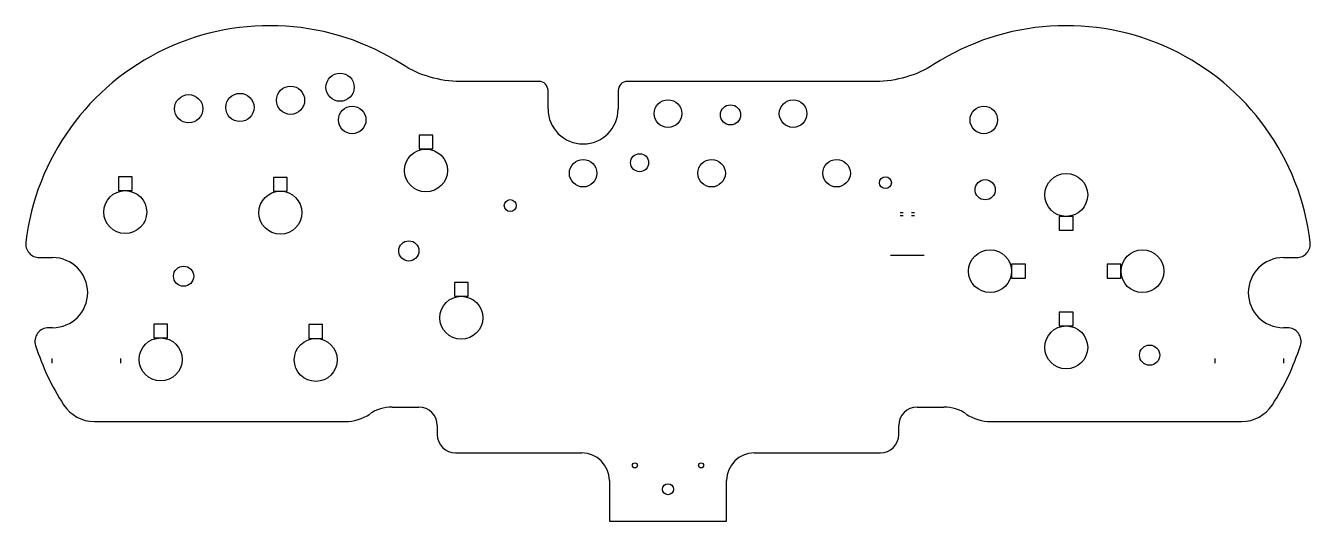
# Model space of a CAD drawing. Header units: millimetres. Extents: x -70 to 70, y -46 to 8.
import ezdxf

# ---------------------------------------------------------------- set-up
doc = ezdxf.new("R2010")
doc.units = ezdxf.units.MM
doc.layers.get('0').update_dxf_attribs({"linetype": 'CONTINUOUS'})

msp = doc.modelspace()

# ---------------------------------------------------------------- linework, layer by layer
for p, q in [((-14.07, 2.15), (-22.65, 2.15)), ((22.65, 2.15), (-4.43, 2.15)), ((-13.07, -0.85), (-13.07, 1.15)), ((-5.43, 1.15), (-5.43, -0.85)), ((25.29, -12.15), (25.61, -12.15)), ((25.61, -12.5), (25.29, -12.5)), ((26.54, -12.15), (26.86, -12.15)), ((26.86, -12.5), (26.54, -12.5)), ((24.25, -16.78), (27.9, -16.78)), ((-68.49, -17.06), (-67.05, -17.06)), ((67.05, -17.06), (68.49, -17.06)), ((-67.05, -24.7), (-67.48, -24.7)), ((67.48, -24.7), (67.05, -24.7)), ((-67.12, -28.56), (-67.12, -28.06)), ((-59.62, -28.56), (-59.62, -28.06)), ((59.62, -28.56), (59.62, -28.06)), ((67.12, -28.56), (67.12, -28.06)), ((-30.07, -33.36), (-27.14, -33.36)), ((27.14, -33.36), (30.07, -33.36)), ((-62.5, -34.93), (-35.16, -34.93)), ((35.16, -34.93), (62.5, -34.93)), ((-25.14, -35.36), (-25.14, -36.35)), ((25.14, -36.35), (25.14, -35.36)), ((-23.14, -38.35), (-9.39, -38.35)), ((9.39, -38.35), (23.14, -38.35)), ((-6.39, -41.35), (-6.39, -45.81)), ((6.39, -45.81), (6.39, -41.35)), ((-6.39, -45.81), (6.39, -45.81))]:
    msp.add_line(p, q)
for points in [[(-27.12, -3.71), (-27.12, -5.21), (-25.62, -5.21), (-25.62, -3.71)], [(-59.89, -8.25), (-59.89, -9.75), (-58.39, -9.75), (-58.39, -8.25)], [(-42.99, -8.31), (-42.99, -9.81), (-41.49, -9.81), (-41.49, -8.31)], [(42.64, -12.58), (42.64, -14.08), (44.14, -14.08), (44.14, -12.58)], [(37.44, -17.79), (37.44, -19.29), (38.94, -19.29), (38.94, -17.79)], [(47.85, -17.79), (47.85, -19.29), (49.35, -19.29), (49.35, -17.79)], [(-23.27, -19.77), (-23.27, -21.27), (-21.77, -21.27), (-21.77, -19.77)], [(42.64, -23), (42.64, -24.5), (44.14, -24.5), (44.14, -23)], [(-56.03, -24.31), (-56.03, -25.81), (-54.53, -25.81), (-54.53, -24.31)], [(-39.13, -24.37), (-39.13, -25.87), (-37.63, -25.87), (-37.63, -24.37)]]:
    msp.add_lwpolyline(points, close=True)
for centre, radius in [((-35.73, 1.52), 1.54), ((-41.13, 0.1), 1.54), ((-52.23, -0.83), 1.54), ((-46.65, -0.69), 1.54), ((0, -1.36), 1.5), ((13.63, -1.36), 1.5), ((-34.41, -2.05), 1.5), ((6.81, -1.5), 1.1), ((34.41, -2.05), 1.5), ((-26.37, -7.56), 2.34), ((-9.25, -7.86), 1.5), ((-3.09, -6.71), 0.983), ((4.75, -7.86), 1.5), ((18.37, -7.86), 1.5), ((23.69, -8.89), 0.65), ((43.39, -10.23), 2.34), ((-59.14, -12.1), 2.34), ((34.56, -9.66), 1.1), ((-42.24, -12.16), 2.34), ((-17.19, -11.39), 0.65), ((-28.24, -16.33), 1.1), ((35.09, -18.54), 2.34), ((51.7, -18.54), 2.34), ((-52.78, -19.09), 1.1), ((-22.52, -23.62), 2.34), ((43.39, -26.85), 2.34), ((-55.28, -28.16), 2.34), ((-38.38, -28.22), 2.34), ((52.48, -27.7), 1.1), ((-3.6, -39.71), 0.275), ((3.6, -39.71), 0.275), ((0, -42.31), 0.6), ((0, -42.31), 0.6)]:
    msp.add_circle(centre, radius)
for centre, radius, start, end in [((-43.39, -18.54), 26.77, 57.3192, 173.2161), ((43.39, -18.54), 26.77, 6.7839, 122.6808), ((-14.07, 1.15), 1, 0, 90), ((-4.43, 1.15), 1, 90, 180), ((-9.25, -0.85), 3.82, 180, 360), ((-68.49, -15.56), 1.5, 173.2161, 270), ((68.49, -15.56), 1.5, -90, 6.7839), ((-67.05, -20.88), 3.82, -90, 90), ((67.05, -20.88), 3.82, 90, 270), ((-67.48, -26.2), 1.5, 90, 197.6337), ((67.48, -26.2), 1.5, -17.6337, 90), ((-43.39, -18.54), 26.77, 197.6337, 212.9467), ((43.39, -18.54), 26.77, 327.0533, 342.3663), ((-62.5, -30.93), 4, 212.9467, 270), ((-30.07, -37.68), 4.32, 90, 124.1274), ((-27.14, -35.36), 2, 0, 90), ((27.14, -35.36), 2, 90, 180), ((30.07, -37.68), 4.32, 55.8726, 90), ((62.5, -30.93), 4, 270, 327.0533), ((-35.16, -30.18), 4.75, 270, 304.1274), ((35.16, -30.18), 4.75, 235.8726, 270), ((-23.14, -36.35), 2, 180, 270), ((23.14, -36.35), 2, -90, 0), ((-9.39, -41.35), 3, 0, 90), ((9.39, -41.35), 3, 90, 180)]:
    msp.add_arc(centre, radius, start, end)
for points, knots in [([(-22.65, 2.15), (-23.76, 2.15), (-24.87, 2.31), (-25.93, 2.62), (-26.99, 2.93), (-28, 3.39), (-28.94, 3.99)], [0, 0, 0, 0, 0.3038123, 0.3038123, 0.3038123, 0.6076668, 0.6076668, 0.6076668, 0.6076668]), ([(28.94, 3.99), (28.01, 3.39), (26.99, 2.93), (25.93, 2.62), (24.87, 2.31), (23.76, 2.15), (22.65, 2.15)], [0, 0, 0, 0, 0.3038023, 0.3038023, 0.3038023, 0.6076668, 0.6076668, 0.6076668, 0.6076668])]:
    msp.add_open_spline(points, degree=3, knots=knots)

doc.saveas('drawing.dxf')
